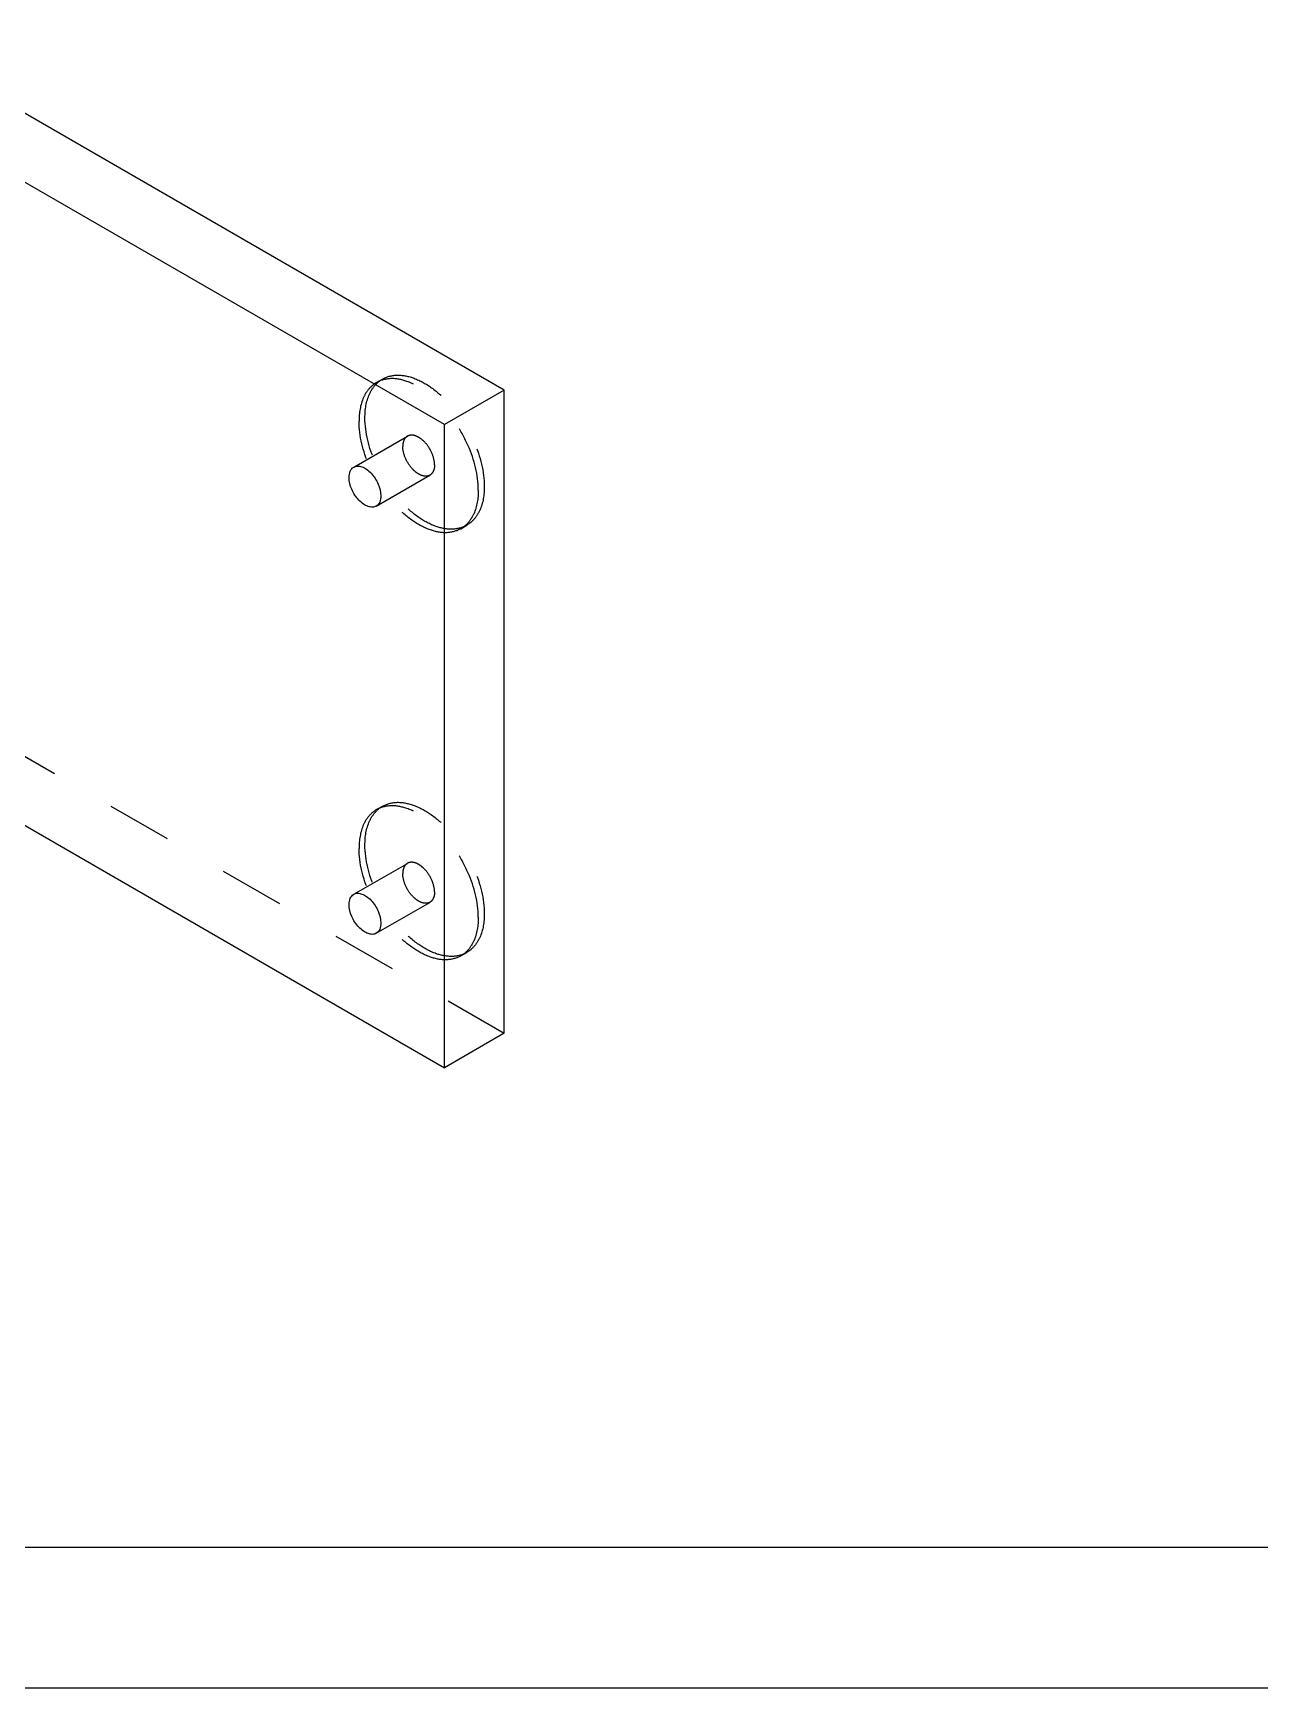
# Model space of a CAD drawing. Header units: millimetres. Extents: x 0 to 840, y 0 to 594.
# Drawn here: x 252 to 339.2, y 0 to 117.7 of the extents above; entities that cross this region are included whole.
import ezdxf

# ---------------------------------------------------------------- set-up
doc = ezdxf.new("R2010")
doc.units = ezdxf.units.MM
doc.header["$LTSCALE"] = 46.2
doc.linetypes.add('HIDDEN', pattern=[0.2, 0.1, -0.1])
doc.layers.get('0').update_dxf_attribs({"linetype": 'CONTINUOUS', "true_color": 0xffffff})
doc.layers.add('ASSI', color=7, linetype='CONTINUOUS', true_color=0xffffff)
doc.layers.add('DEFAULT_2', color=6, linetype='HIDDEN', true_color=0xff00ff)

msp = doc.modelspace()

# ---------------------------------------------------------------- linework, layer by layer
at = {"color": 7, "linetype": 'CONTINUOUS', "true_color": 0xffffff}
for p, q in [((285.48, 92.28), (241.5, 117.67)), ((281.24, 89.83), (237.26, 115.22)), ((285.48, 92.28), (281.24, 89.83)), ((285.48, 46.55), (285.48, 92.28)), ((281.24, 44.1), (281.24, 89.83)), ((237.26, 69.5), (281.24, 44.1)), ((285.48, 46.55), (281.24, 44.1)), ((10, 10), (830, 10))]:
    msp.add_line(p, q, dxfattribs=at)
at = {"color": 4, "linetype": 'CONTINUOUS', "true_color": 0x00ffff}
msp.add_line((0, 0), (840, 0), dxfattribs=at)
at = {"layer": 'ASSI', "color": 6, "linetype": 'HIDDEN', "true_color": 0xff00ff}
for p, q in [((276.4, 92.82), (276.82, 93.06)), ((274.78, 86.8), (278.6, 89.01)), ((276.38, 84.03), (280.2, 86.24)), ((282.4, 82.43), (282.82, 82.67)), ((276.4, 62.45), (276.82, 62.69)), ((274.78, 56.43), (278.6, 58.63)), ((276.38, 53.66), (280.2, 55.86)), ((282.4, 52.05), (282.82, 52.3))]:
    msp.add_line(p, q, dxfattribs=at)
for points, knots in [([(275.58, 90.32), (275.58, 90.89), (275.7, 91.73), (276.26, 92.64), (276.63, 92.95), (276.82, 93.06)], [0, 0, 0, 0, 0.547701, 0.781554, 1, 1, 1, 1]), ([(283.64, 85.17), (283.64, 86.25), (283.2, 87.91), (282.14, 89.87), (281.09, 91.22), (279.9, 92.27), (278.66, 92.94), (277.45, 93.19), (276.7, 92.99), (276.4, 92.82)], [0, 0, 0, 0, 0.26957, 0.41709, 0.561788, 0.695785, 0.813338, 0.912946, 1, 1, 1, 1]), ([(276.82, 93.06), (277.12, 93.24), (277.88, 93.43), (279.09, 93.19), (280.33, 92.51), (281.51, 91.46), (282.56, 90.12), (283.63, 88.15), (284.07, 86.49), (284.07, 85.42)], [0, 0, 0, 0, 0.087054, 0.186661, 0.304212, 0.43821, 0.58291, 0.730429, 1, 1, 1, 1]), ([(276.4, 92.82), (276.2, 92.7), (275.83, 92.39), (275.28, 91.49), (275.16, 90.65), (275.16, 90.07)], [0, 0, 0, 0, 0.218448, 0.452287, 1, 1, 1, 1]), ([(282.4, 82.43), (282.1, 82.25), (281.35, 82.06), (280.14, 82.3), (278.9, 82.98), (277.71, 84.03), (276.66, 85.37), (275.6, 87.34), (275.16, 89), (275.16, 90.07)], [0, 0, 0, 0, 0.087054, 0.186662, 0.304215, 0.438212, 0.58291, 0.73043, 1, 1, 1, 1]), ([(282.82, 82.67), (282.52, 82.5), (281.77, 82.31), (280.56, 82.55), (279.32, 83.22), (278.13, 84.28), (277.09, 85.62), (276.02, 87.58), (275.58, 89.25), (275.58, 90.32)], [0, 0, 0, 0, 0.087054, 0.186661, 0.304212, 0.43821, 0.58291, 0.730429, 1, 1, 1, 1]), ([(278.6, 89.01), (278.49, 88.95), (278.31, 88.71), (278.27, 88.43), (278.27, 88.28)], [0, 0, 0, 0, 0.449173, 1, 1, 1, 1]), ([(280.2, 86.24), (280.12, 86.19), (279.92, 86.14), (279.6, 86.2), (279.27, 86.38), (278.83, 86.77), (278.43, 87.4), (278.27, 87.99), (278.27, 88.28)], [0, 0, 0, 0, 0.087148, 0.186865, 0.30455, 0.43869, 0.730113, 1, 1, 1, 1]), ([(280.53, 86.97), (280.53, 87.26), (280.37, 87.85), (279.97, 88.48), (279.53, 88.86), (279.2, 89.04), (278.88, 89.11), (278.68, 89.05), (278.6, 89.01)], [0, 0, 0, 0, 0.269887, 0.56131, 0.69545, 0.813135, 0.912852, 1, 1, 1, 1]), ([(280.53, 86.97), (280.53, 86.82), (280.49, 86.53), (280.31, 86.3), (280.2, 86.24)], [0, 0, 0, 0, 0.550827, 1, 1, 1, 1]), ([(283.64, 85.17), (283.64, 84.6), (283.52, 83.76), (282.97, 82.85), (282.6, 82.54), (282.4, 82.43)], [0, 0, 0, 0, 0.547713, 0.781552, 1, 1, 1, 1]), ([(284.07, 85.42), (284.07, 84.85), (283.95, 84), (283.39, 83.1), (283.02, 82.79), (282.82, 82.67)], [0, 0, 0, 0, 0.547701, 0.781554, 1, 1, 1, 1]), ([(276.4, 62.45), (276.2, 62.33), (275.83, 62.02), (275.28, 61.12), (275.16, 60.27), (275.16, 59.7)], [0, 0, 0, 0, 0.218448, 0.452287, 1, 1, 1, 1]), ([(275.58, 59.94), (275.58, 60.52), (275.7, 61.36), (276.26, 62.26), (276.63, 62.58), (276.82, 62.69)], [0, 0, 0, 0, 0.547701, 0.781554, 1, 1, 1, 1]), ([(283.64, 54.8), (283.64, 55.87), (283.2, 57.53), (282.14, 59.5), (281.09, 60.84), (279.9, 61.89), (278.66, 62.57), (277.45, 62.81), (276.7, 62.62), (276.4, 62.45)], [0, 0, 0, 0, 0.26957, 0.41709, 0.561788, 0.695785, 0.813338, 0.912946, 1, 1, 1, 1]), ([(276.82, 62.69), (277.12, 62.86), (277.88, 63.06), (279.09, 62.81), (280.33, 62.14), (281.51, 61.09), (282.56, 59.74), (283.63, 57.78), (284.07, 56.12), (284.07, 55.04)], [0, 0, 0, 0, 0.087054, 0.186661, 0.304212, 0.43821, 0.58291, 0.730429, 1, 1, 1, 1]), ([(282.4, 52.05), (282.1, 51.88), (281.35, 51.69), (280.14, 51.93), (278.9, 52.61), (277.71, 53.66), (276.66, 55), (275.6, 56.97), (275.16, 58.63), (275.16, 59.7)], [0, 0, 0, 0, 0.087054, 0.186662, 0.304215, 0.438212, 0.58291, 0.73043, 1, 1, 1, 1]), ([(282.82, 52.3), (282.52, 52.12), (281.77, 51.93), (280.56, 52.17), (279.32, 52.85), (278.13, 53.9), (277.09, 55.24), (276.02, 57.21), (275.58, 58.87), (275.58, 59.94)], [0, 0, 0, 0, 0.087054, 0.186661, 0.304212, 0.43821, 0.58291, 0.730429, 1, 1, 1, 1]), ([(278.6, 58.63), (278.49, 58.57), (278.31, 58.34), (278.27, 58.06), (278.27, 57.9)], [0, 0, 0, 0, 0.449173, 1, 1, 1, 1]), ([(280.2, 55.86), (280.12, 55.82), (279.92, 55.77), (279.6, 55.83), (279.27, 56.01), (278.83, 56.4), (278.43, 57.02), (278.27, 57.62), (278.27, 57.9)], [0, 0, 0, 0, 0.087148, 0.186865, 0.30455, 0.43869, 0.730113, 1, 1, 1, 1]), ([(280.53, 56.6), (280.53, 56.88), (280.37, 57.47), (279.97, 58.1), (279.53, 58.49), (279.2, 58.67), (278.88, 58.73), (278.68, 58.68), (278.6, 58.63)], [0, 0, 0, 0, 0.269887, 0.56131, 0.69545, 0.813135, 0.912852, 1, 1, 1, 1]), ([(280.53, 56.6), (280.53, 56.44), (280.49, 56.16), (280.31, 55.93), (280.2, 55.86)], [0, 0, 0, 0, 0.550827, 1, 1, 1, 1]), ([(283.64, 54.8), (283.64, 54.23), (283.52, 53.38), (282.97, 52.48), (282.6, 52.17), (282.4, 52.05)], [0, 0, 0, 0, 0.547713, 0.781552, 1, 1, 1, 1]), ([(284.07, 55.04), (284.07, 54.47), (283.95, 53.63), (283.39, 52.72), (283.02, 52.41), (282.82, 52.3)], [0, 0, 0, 0, 0.547701, 0.781554, 1, 1, 1, 1])]:
    msp.add_open_spline(points, degree=3, knots=knots, dxfattribs=at)
at = {"layer": 'ASSI', "color": 7, "linetype": 'CONTINUOUS', "true_color": 0xffffff}
for points, knots in [([(274.45, 86.07), (274.45, 86.22), (274.49, 86.51), (274.67, 86.74), (274.78, 86.8)], [0, 0, 0, 0, 0.550827, 1, 1, 1, 1]), ([(276.38, 84.03), (276.3, 83.99), (276.1, 83.94), (275.78, 84), (275.45, 84.18), (275.01, 84.56), (274.61, 85.19), (274.45, 85.79), (274.45, 86.07)], [0, 0, 0, 0, 0.087148, 0.186862, 0.304539, 0.43868, 0.730127, 1, 1, 1, 1]), ([(274.78, 86.8), (274.86, 86.85), (275.06, 86.9), (275.39, 86.84), (275.72, 86.66), (276.15, 86.27), (276.56, 85.64), (276.71, 85.05), (276.71, 84.77)], [0, 0, 0, 0, 0.087148, 0.186862, 0.304539, 0.43868, 0.730127, 1, 1, 1, 1]), ([(276.71, 84.77), (276.71, 84.61), (276.68, 84.33), (276.49, 84.1), (276.38, 84.03)], [0, 0, 0, 0, 0.550827, 1, 1, 1, 1]), ([(274.78, 56.43), (274.86, 56.48), (275.06, 56.53), (275.39, 56.46), (275.72, 56.28), (276.15, 55.9), (276.56, 55.27), (276.71, 54.68), (276.71, 54.39)], [0, 0, 0, 0, 0.087148, 0.186862, 0.304539, 0.43868, 0.730127, 1, 1, 1, 1]), ([(274.45, 55.7), (274.45, 55.85), (274.49, 56.13), (274.67, 56.37), (274.78, 56.43)], [0, 0, 0, 0, 0.550827, 1, 1, 1, 1]), ([(276.38, 53.66), (276.3, 53.61), (276.1, 53.56), (275.78, 53.63), (275.45, 53.81), (275.01, 54.19), (274.61, 54.82), (274.45, 55.41), (274.45, 55.7)], [0, 0, 0, 0, 0.087148, 0.186862, 0.304539, 0.43868, 0.730127, 1, 1, 1, 1]), ([(276.71, 54.39), (276.71, 54.24), (276.68, 53.95), (276.49, 53.72), (276.38, 53.66)], [0, 0, 0, 0, 0.550827, 1, 1, 1, 1])]:
    msp.add_open_spline(points, degree=3, knots=knots, dxfattribs=at)
at = {"layer": 'DEFAULT_2', "color": 6, "linetype": 'HIDDEN', "true_color": 0xff00ff}
msp.add_line((241.5, 71.95), (285.48, 46.55), dxfattribs=at)

doc.saveas('drawing.dxf')
